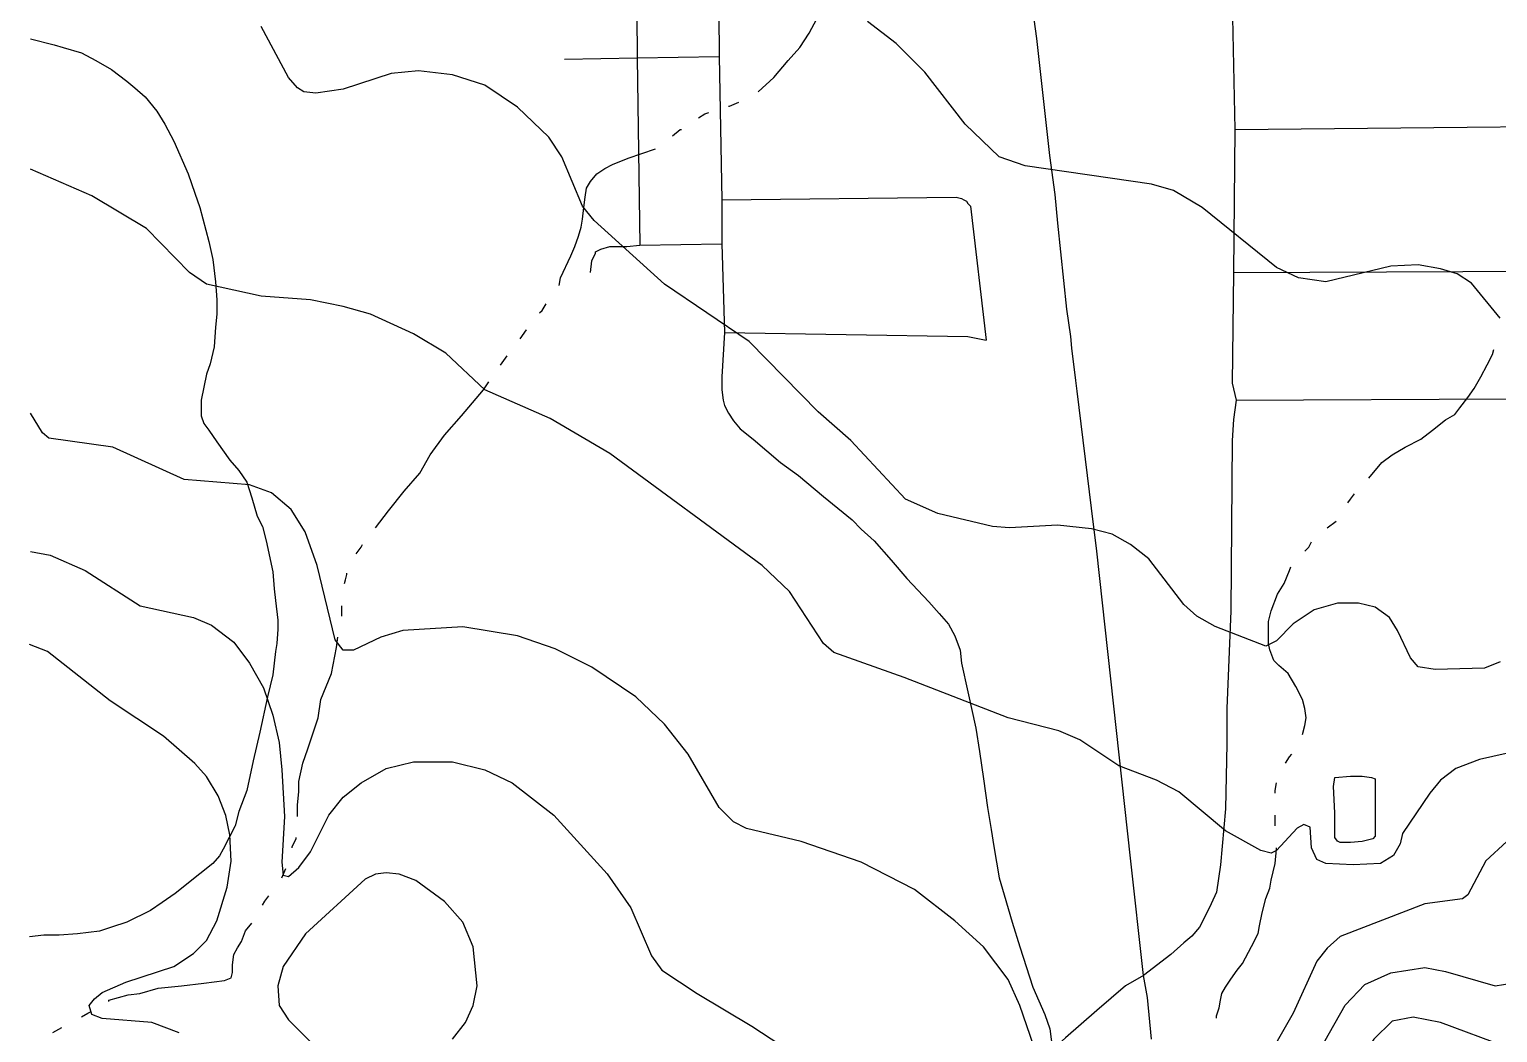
# Model space of a CAD drawing. Extents: x -4.4 to 64.9, y -5.9 to 77.3.
# Drawn here: x 0.05 to 6, y 25.04 to 29.1 of the extents above; entities that cross this region are included whole.
import ezdxf

# ---------------------------------------------------------------- set-up
doc = ezdxf.new("R2010")
doc.units = 0
for name, color, linetype in [('6800-7000', 7, 'CONTINUOUS'), ('7000-7200', 7, 'CONTINUOUS'), ('roads', 7, 'CONTINUOUS'), ('topo', 7, 'CONTINUOUS'), ('water', 7, 'CONTINUOUS')]:
    doc.layers.add(name, color=color, linetype=linetype)

msp = doc.modelspace()

# ---------------------------------------------------------------- linework, layer by layer
at = {"layer": '6800-7000', "color": 2}
for points in [[(6.005476, 26.541537), (5.942206, 26.515185), (5.741856, 26.509919), (5.673315, 26.52045), (5.641677, 26.557359), (5.588956, 26.668079), (5.557317, 26.720808), (5.499325, 26.76298), (5.430774, 26.778802), (5.346425, 26.778802), (5.251517, 26.75245), (5.167154, 26.69445), (5.098617, 26.62591), (5.056437, 26.604823), (4.850816, 26.683912), (4.776994, 26.726092), (4.724276, 26.773542), (4.581917, 26.958084), (4.508106, 27.016083), (4.434285, 27.058252), (4.349925, 27.07934), (4.212797, 27.095162), (4.017714, 27.084631), (3.949177, 27.089897), (3.727736, 27.142618), (3.595926, 27.200617), (3.374486, 27.437877), (3.242665, 27.553867), (2.963225, 27.838628), (2.620526, 28.070617), (2.335766, 28.328967), (2.288316, 28.386958), (2.203956, 28.587319), (2.151227, 28.666398), (2.024685, 28.787667), (1.892875, 28.877297), (1.761064, 28.919477), (1.623987, 28.935299), (1.513266, 28.924742), (1.318186, 28.861473), (1.207456, 28.84565), (1.160005, 28.850916), (1.133653, 28.866738), (1.096743, 28.908918), (0.986023, 29.114536)], [(6.005582, 27.933433), (5.88958, 28.075832), (5.831592, 28.112744), (5.763041, 28.133831), (5.673371, 28.149601), (5.562651, 28.144335), (5.29902, 28.081105), (5.1883, 28.096927), (5.098669, 28.139067), (4.79814, 28.381637), (4.682152, 28.450178), (4.592522, 28.476557), (4.08109, 28.550368), (3.97564, 28.587277), (3.838512, 28.719087), (3.675071, 28.929986), (3.55907, 29.045977), (3.443082, 29.135615)]]:
    msp.add_lwpolyline(points, dxfattribs=at)
at = {"layer": '7000-7200', "color": 2}
for points in [[(4.144346, 24.901308), (4.059987, 25.14912), (4.012536, 25.254559), (3.912368, 25.386379), (3.796366, 25.491829), (3.632928, 25.618358), (3.416758, 25.729089), (3.174217, 25.813449), (2.952777, 25.866167), (2.900056, 25.892519), (2.842057, 25.950521), (2.715517, 26.166691), (2.620608, 26.28796), (2.504618, 26.398681), (2.325357, 26.51995), (2.177688, 26.593761), (2.024777, 26.646481), (1.803337, 26.683391), (1.560807, 26.667569), (1.471176, 26.641216), (1.360456, 26.588495), (1.318268, 26.588495), (1.286637, 26.630675), (1.212827, 26.931194), (1.165366, 27.068285), (1.107377, 27.157916), (1.028288, 27.226456), (0.938657, 27.258095), (0.675037, 27.279182), (0.385006, 27.410992), (0.126657, 27.447894), (0.100278, 27.468981), (0.052687, 27.5483)], [(0.051737, 26.988442), (0.131919, 26.973864), (0.274268, 26.910594), (0.495719, 26.768232), (0.711888, 26.720782), (0.785697, 26.689153), (0.875327, 26.620603), (0.938599, 26.536243), (0.996599, 26.436074), (1.033508, 26.325354), (1.05986, 26.214623), (1.070391, 26.103903), (1.080948, 25.914104), (1.070391, 25.729563), (1.075656, 25.676834), (1.096743, 25.671569), (1.138923, 25.708478), (1.186384, 25.771748), (1.260195, 25.919377), (1.318194, 25.993188), (1.392005, 26.051187), (1.492184, 26.109189), (1.602905, 26.135542), (1.761125, 26.135542), (1.892935, 26.103903), (2.003653, 26.051182), (2.172375, 25.919372), (2.388545, 25.682112), (2.483443, 25.545024), (2.567806, 25.349944), (2.609985, 25.291952), (2.752344, 25.197044), (2.973785, 25.065234), (3.174135, 24.933423)], [(0.653982, 25.038167), (0.543251, 25.080336), (0.342863, 25.096158), (0.300681, 25.11198), (0.290124, 25.148889), (0.311211, 25.175242), (0.342853, 25.201594), (0.437791, 25.243777), (0.632881, 25.307047), (0.711962, 25.359765), (0.764691, 25.412497), (0.806871, 25.491575), (0.849051, 25.628666), (0.864873, 25.734116), (0.859608, 25.839566), (0.843786, 25.918647), (0.812155, 25.997736), (0.764705, 26.076815), (0.717254, 26.129546), (0.590715, 26.240267), (0.374494, 26.382626), (0.121426, 26.582976), (0.047964, 26.610956)], [(6.031934, 25.813451), (5.947575, 25.734362), (5.873753, 25.597282), (5.852666, 25.581459), (5.699766, 25.560372), (5.357056, 25.428551), (5.304338, 25.381112), (5.262158, 25.32838), (5.167247, 25.117481), (5.024898, 24.86968)], [(1.761197, 25.011793), (1.813928, 25.080333), (1.845557, 25.148884), (1.861379, 25.227963), (1.845557, 25.386133), (1.803377, 25.486315), (1.729568, 25.570675), (1.613567, 25.655035), (1.545027, 25.681387), (1.492306, 25.686652), (1.450126, 25.681387), (1.407946, 25.6603), (1.165416, 25.43886), (1.075778, 25.307049), (1.05469, 25.227958), (1.059956, 25.148879), (1.096865, 25.09088), (1.202315, 24.98543)], [(5.209368, 24.854345), (5.378088, 25.149604), (5.457217, 25.233964), (5.562667, 25.281414), (5.699747, 25.302501), (5.784107, 25.286679), (5.984457, 25.22868), (6.053008, 25.23921)], [(6.031947, 24.980112), (5.763059, 25.08028), (5.652339, 25.101368), (5.567979, 25.085546), (5.494169, 25.011724), (5.346528, 24.785016), (5.30963, 24.695375), (5.30963, 24.642654), (5.325452, 24.589936), (5.367621, 24.516115), (5.441442, 24.426484), (5.441442, 24.400132), (5.341261, 24.268324), (5.325439, 24.215593), (5.330704, 24.162872), (5.367603, 24.083783), (5.625952, 23.651443), (5.726134, 23.524903), (5.836854, 23.419454), (5.947572, 23.345643), (6.084703, 23.271824)]]:
    msp.add_lwpolyline(points, dxfattribs=at)
at = {"layer": 'roads', "color": 7}
for points in [[(2.504573, 29.694475), (2.509864, 28.987958)], [(2.836741, 29.694475), (2.842006, 28.993223)], [(4.908879, 29.736676), (4.929966, 28.698001)], [(4.291968, 27.638212), (4.286703, 27.680387), (4.270881, 27.812202), (4.265615, 27.859642), (4.249793, 27.97037), (4.212891, 28.31835), (4.202334, 28.434344), (4.181247, 28.592511), (4.128526, 29.067042), (4.107439, 29.22521)], [(0.052756, 29.065719), (0.147715, 29.040848), (0.184627, 29.030265), (0.258435, 29.009098), (0.316437, 28.977454), (0.379707, 28.940544), (0.442976, 28.893105), (0.474615, 28.866646), (0.516785, 28.829737), (0.564246, 28.77174), (0.595927, 28.719009), (0.632786, 28.650455), (0.690825, 28.518666), (0.717177, 28.439556), (0.738265, 28.381559), (0.775174, 28.244479), (0.790996, 28.17066), (0.801527, 28.081045), (0.806792, 28.007227), (0.806792, 27.94923), (0.801527, 27.896499), (0.796261, 27.817415), (0.780439, 27.748888), (0.764617, 27.706686), (0.74353, 27.60125), (0.74353, 27.559075), (0.74353, 27.537909), (0.75406, 27.506265), (0.775148, 27.479806), (0.806779, 27.432366), (0.85951, 27.358548), (0.896419, 27.316373), (0.92805, 27.268933), (0.949138, 27.205645), (0.970225, 27.131826), (0.991312, 27.089652), (1.007134, 27.031655), (1.033487, 26.905131), (1.038752, 26.836578), (1.044017, 26.789111), (1.054574, 26.710054), (1.054574, 26.673145), (1.049309, 26.615121), (1.044044, 26.583504), (1.033487, 26.488598), (1.012399, 26.398957), (0.980769, 26.256611), (0.954416, 26.140618), (0.928037, 26.019359), (0.896406, 25.934984), (0.880584, 25.876987), (0.833134, 25.782081), (0.817312, 25.755623), (0.790959, 25.724005), (0.738228, 25.68183), (0.638059, 25.602746), (0.585288, 25.565837), (0.537838, 25.534193), (0.442929, 25.486753), (0.379659, 25.465586), (0.332209, 25.449711), (0.242578, 25.439128), (0.168768, 25.433836), (0.105498, 25.433836), (0.047562, 25.426693)], [(2.214587, 28.982719), (2.509835, 28.988011)], [(2.509809, 28.987958), (2.520339, 28.228736)], [(2.509841, 28.987958), (2.842001, 28.993249)], [(2.842025, 28.993249), (2.852582, 28.413256)], [(4.929934, 28.697974), (4.924669, 28.118008), (4.919403, 27.66983), (4.935226, 27.601303)], [(4.929947, 28.697974), (7.081147, 28.719141)], [(2.852537, 28.413256), (2.852537, 28.234001)], [(2.85255, 28.413256), (3.801629, 28.42384), (3.822716, 28.418548), (3.833273, 28.413256), (3.843804, 28.407965), (3.849069, 28.397381), (3.859626, 28.386798), (3.922896, 27.843741)], [(2.319999, 28.118008), (2.325265, 28.165448), (2.341087, 28.197092), (2.341087, 28.202383), (2.362174, 28.212967), (2.399073, 28.22355), (2.467624, 28.22355), (2.520345, 28.228842)], [(2.520376, 28.228736), (2.852537, 28.234028)], [(2.852532, 28.234001), (2.863062, 27.875491)], [(4.924669, 28.118008), (7.091691, 28.128591)], [(2.863115, 27.875491), (2.852585, 27.696209), (2.852585, 27.643478), (2.85785, 27.601303), (2.863115, 27.580136), (2.878937, 27.548492), (2.900024, 27.516874), (2.926403, 27.48523), (2.979122, 27.443056), (3.089842, 27.34815), (3.163663, 27.295418), (3.263832, 27.211069), (3.321834, 27.163603), (3.379833, 27.116163), (3.416742, 27.079254), (3.469463, 27.031814), (3.538004, 26.95273), (3.601273, 26.878911), (3.690904, 26.784005), (3.733083, 26.736539), (3.769993, 26.694364), (3.796346, 26.646924), (3.817433, 26.588928), (3.822751, 26.536196), (3.849077, 26.420203), (3.880758, 26.272565), (3.89658, 26.177659), (3.912402, 26.066931), (3.928224, 25.950964), (3.944046, 25.861324), (3.954577, 25.79277), (3.975664, 25.666246), (3.996751, 25.597693), (4.02839, 25.486965), (4.060021, 25.386793), (4.11275, 25.22336), (4.1602, 25.112632), (4.181288, 25.054635), (4.191818, 24.97026)], [(2.863107, 27.875491), (3.849056, 27.859616), (3.922917, 27.843741)], [(4.592543, 25.012487), (4.57672, 25.181212), (4.560898, 25.270853), (4.508138, 25.74541), (4.371056, 26.989719), (4.349969, 27.163709), (4.29197, 27.638212)], [(4.935226, 27.601329), (4.924696, 27.522245), (4.91943, 27.43787), (4.914165, 26.747175), (4.898343, 26.351755), (4.898343, 26.209409), (4.893078, 25.945779), (4.871991, 25.719057), (4.856169, 25.608329), (4.835081, 25.560889), (4.808729, 25.508158), (4.787642, 25.465983), (4.756001, 25.429074), (4.724371, 25.402615), (4.67164, 25.355176), (4.560921, 25.2708)], [(4.935215, 27.601303), (6.031934, 27.606595)], [(4.560838, 25.270879), (4.48703, 25.228678), (4.371028, 25.128507), (4.244489, 25.017805), (4.191768, 24.970339)]]:
    msp.add_lwpolyline(points, dxfattribs=at)
at = {"layer": 'topo', "color": 2}
msp.add_lwpolyline([(6.137384, 26.193531), (5.921214, 26.14607), (5.826305, 26.109171), (5.763036, 26.061721), (5.720856, 26.008992), (5.610136, 25.845551), (5.599605, 25.803371), (5.573226, 25.75591), (5.520505, 25.724282), (5.409785, 25.719016), (5.299065, 25.724282), (5.262156, 25.740104), (5.241068, 25.787554), (5.235803, 25.871914), (5.209451, 25.882444), (5.183098, 25.866622), (5.098738, 25.776981), (5.077651, 25.766451), (5.035471, 25.776981), (4.893112, 25.856073), (4.703303, 26.014252), (4.613672, 26.061702), (4.460733, 26.119691), (4.302551, 26.225143), (4.218192, 26.262052), (4.012571, 26.314781), (3.590772, 26.478222), (3.306062, 26.578401), (3.263882, 26.615303), (3.126801, 26.826202), (3.016071, 26.931652), (2.399152, 27.385082), (2.156622, 27.527441), (1.893002, 27.643431), (1.73482, 27.791061), (1.60301, 27.870193), (1.42902, 27.949282), (1.318303, 27.980913), (1.186493, 28.007239), (0.986142, 28.023061), (0.764691, 28.070559), (0.696111, 28.118009), (0.522121, 28.29723), (0.30067, 28.42908), (0.05279, 28.537249)], dxfattribs=at)
at = {"layer": 'water', "color": 4}
for points in [[(3.000188, 28.850877), (3.063457, 28.908874), (3.121449, 28.977401), (3.168907, 29.030132), (3.205809, 29.088129), (3.237447, 29.146126), (3.258534, 29.214679), (3.274356, 29.272676), (3.274356, 29.309585), (3.316538, 29.357025), (3.348167, 29.404491), (3.369254, 29.478284), (3.369254, 29.478284)], [(2.878919, 28.79288), (2.884184, 28.79288), (2.921093, 28.808755)], [(2.757647, 28.745414), (2.784, 28.761289), (2.799822, 28.766581)], [(2.652197, 28.671622), (2.683828, 28.69808), (2.689093, 28.69808)], [(2.193489, 28.065276), (2.198754, 28.09692), (2.240934, 28.186535), (2.25673, 28.223444), (2.272552, 28.265645), (2.283082, 28.302555), (2.288347, 28.334172), (2.293613, 28.381612), (2.298878, 28.423813), (2.304143, 28.460723), (2.319965, 28.487181), (2.346344, 28.518799), (2.377972, 28.539965), (2.409614, 28.55584), (2.472884, 28.582299), (2.583604, 28.619208)], [(2.114389, 27.954548), (2.124946, 27.965131), (2.140768, 27.99159)], [(2.035308, 27.849112), (2.06166, 27.886021), (2.06166, 27.886021)], [(1.956219, 27.743649), (1.982571, 27.780558)], [(5.473034, 27.284941), (5.525763, 27.348203), (5.567945, 27.379847), (5.620663, 27.411491), (5.683933, 27.443135), (5.731394, 27.480044), (5.784115, 27.522193), (5.821024, 27.543359), (5.842111, 27.569818), (5.873739, 27.612019), (5.900092, 27.648901), (5.926471, 27.696368), (5.952823, 27.743808), (5.973911, 27.786009), (5.979176, 27.807175)], [(1.450047, 27.084598), (1.502778, 27.153152), (1.566048, 27.232236), (1.629318, 27.306054), (1.671498, 27.379847), (1.729489, 27.458931), (1.798029, 27.538041), (1.887668, 27.643478), (1.908755, 27.675122)], [(5.388685, 27.184769), (5.399215, 27.200644), (5.415037, 27.221811)], [(5.304314, 27.084598), (5.341224, 27.111056)], [(1.370958, 26.979162), (1.392045, 27.00562), (1.39731, 27.016203)], [(5.214684, 26.989692), (5.230506, 27.005567), (5.241037, 27.026734)], [(1.323507, 26.857877), (1.328772, 26.873752), (1.334038, 26.894918), (1.334038, 26.90021)], [(5.204143, 26.246266), (5.214673, 26.283175), (5.219939, 26.314819), (5.214673, 26.351729), (5.204143, 26.388638), (5.177764, 26.441343), (5.146133, 26.494075), (5.109224, 26.525719), (5.088137, 26.546885), (5.072315, 26.58906), (5.067049, 26.615518), (5.067049, 26.66825), (5.067049, 26.705159), (5.077606, 26.747334), (5.103959, 26.815887), (5.130311, 26.858062), (5.151399, 26.910767), (5.156664, 26.926642)], [(1.31295, 26.726061), (1.31295, 26.768262)], [(1.13369, 25.914108), (1.13369, 25.961574), (1.138955, 26.014306), (1.138955, 26.05648), (1.154777, 26.130273), (1.175864, 26.188296), (1.218044, 26.314819), (1.228601, 26.388638), (1.270781, 26.494075), (1.291868, 26.599538), (1.297134, 26.641712)], [(5.135603, 26.130273), (5.151425, 26.156731), (5.161955, 26.167314)], [(5.093423, 26.009014), (5.093423, 26.019597), (5.098688, 26.051215), (5.098688, 26.051215)], [(5.093423, 25.877199), (5.093423, 25.908843), (5.093423, 25.919426)], [(1.1126, 25.787558), (1.1126, 25.792849), (1.128395, 25.824494), (1.128395, 25.829785)], [(4.856152, 25.096863), (4.856152, 25.107446), (4.866709, 25.13909), (4.871974, 25.170735), (4.877239, 25.197193), (4.893061, 25.223651), (4.914149, 25.255295), (4.940501, 25.292205), (4.961588, 25.318663), (4.998497, 25.38719), (5.02485, 25.439922), (5.030115, 25.471539), (5.040672, 25.524271), (5.056494, 25.582268), (5.072316, 25.624442), (5.077581, 25.656086), (5.093404, 25.72464), (5.098669, 25.78261), (5.098669, 25.787902)], [(1.07042, 25.666299), (1.086242, 25.703209)], [(0.991331, 25.555571), (1.001861, 25.571446), (1.017683, 25.592613)], [(0.36916, 25.165416), (0.36916, 25.170708), (0.44825, 25.191875), (0.4957, 25.197166), (0.569519, 25.218333), (0.664419, 25.228916), (0.75405, 25.2395), (0.838409, 25.250083), (0.864762, 25.260666), (0.870054, 25.281833), (0.870054, 25.313477), (0.875319, 25.355652), (0.891141, 25.38211), (0.906963, 25.408569), (0.922785, 25.450743), (0.949138, 25.482361)], [(0.25844, 25.102155), (0.284793, 25.11803), (0.29535, 25.123321)], [(0.142439, 25.038893), (0.179351, 25.060059)]]:
    msp.add_lwpolyline(points, dxfattribs=at)
msp.add_lwpolyline([(5.399252, 25.808592), (5.357027, 25.808592), (5.346497, 25.813884), (5.33594, 25.829759), (5.33594, 25.92993), (5.330674, 26.035366), (5.33594, 26.072276), (5.39921, 26.077568), (5.44666, 26.077568), (5.483569, 26.072276), (5.499391, 26.066984), (5.499391, 26.014253), (5.499391, 25.919347), (5.499391, 25.834998), (5.488834, 25.824414), (5.446654, 25.813831), (5.399251, 25.808539)], close=True, dxfattribs=at)

doc.saveas('drawing.dxf')
